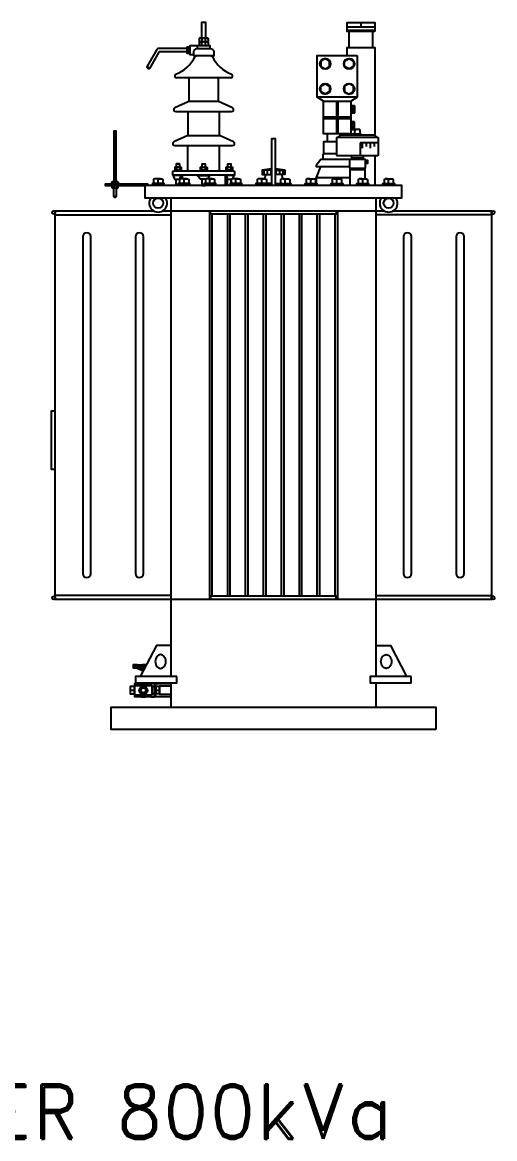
# Model space of a CAD drawing. Header units: millimetres. Extents: x 20927 to 53748, y 38421 to 54891.
# Drawn here: x 30363 to 31407, y 50584 to 53049 of the extents above; entities that cross this region are included whole.
import ezdxf
from ezdxf.enums import TextEntityAlignment as Align

# ---------------------------------------------------------------- set-up
doc = ezdxf.new("R2010")
doc.units = ezdxf.units.MM
doc.layers.add('Btrans.', color=2, linetype='Continuous')
doc.layers.add('Transformer', color=3, linetype='Continuous')
doc.styles.add('tx1', font='romand.shx')

msp = doc.modelspace()

# ---------------------------------------------------------------- linework, layer by layer
at = {"layer": 'Transformer', "color": 140}
for p, q in [((31080.9, 53039), (31142.4, 53039)), ((31111.7, 53039), (31111.7, 53048.6)), ((31080.9, 53031), (31142.4, 53031)), ((31085.7, 52993.2), (31085.7, 53028.4)), ((31137.6, 52993.2), (31137.6, 53028.4)), ((30731.3, 52994.1), (30731.9, 52993.5)), ((30731.9, 52980.3), (30731.9, 52994.1)), ((30759.8, 52999.2), (30759.8, 53003.9)), ((30768.3, 52999.2), (30768.3, 53003.9)), ((30731.3, 52980.3), (30731.9, 52980.9)), ((30823.9, 52926.3), (30704.2, 52926.3)), ((30797.1, 52873.5), (30731.1, 52873.5)), ((31028.5, 52874.4), (31014.9, 52883.2)), ((31057.5, 52874.4), (31057.5, 52802.2)), ((31060.2, 52874.4), (31060.2, 52802.2)), ((31089.2, 52874.4), (31102.9, 52883.2)), ((31091.9, 52864.7), (31091.9, 52848)), ((31095.4, 52856.4), (31091.9, 52856.4)), ((31028.5, 52840.1), (31057.5, 52840.1)), ((31028.5, 52836.5), (31057.5, 52836.5)), ((31060.2, 52840.1), (31089.2, 52840.1)), ((31060.2, 52836.5), (31089.2, 52836.5)), ((31091.9, 52828.6), (31091.9, 52811.9)), ((30728.9, 52798.7), (30799.3, 52798.7)), ((31099.3, 52800.5), (31099.3, 52801.6)), ((31108.1, 52800.5), (31108.1, 52801.6)), ((30728.9, 52720.8), (30728.9, 52776.7)), ((30799.3, 52720.8), (30799.3, 52776.7)), ((31114.3, 52782.9), (31114.3, 52770.8)), ((31123.1, 52782.9), (31123.1, 52774.4)), ((31131.9, 52782.9), (31131.9, 52770.8)), ((31140.7, 52782.9), (31140.7, 52774.4)), ((31094.1, 52749.4), (31094.1, 52745.9)), ((31113.4, 52749.4), (31113.4, 52745.9)), ((31123.1, 52743), (31121.3, 52743)), ((31142.4, 52753.8), (31142.4, 52688.7)), ((30714.3, 52728.7), (30700.8, 52728.7)), ((30700.8, 52722.6), (30714.3, 52722.6)), ((30714.6, 52728.7), (30715, 52728.3)), ((30715, 52720.8), (30715, 52728.3)), ((30757.3, 52728.7), (30770.8, 52728.7)), ((30770.8, 52722.6), (30757.3, 52722.6)), ((30760.3, 52723.7), (30760.3, 52727.6)), ((30768, 52728.7), (30768, 52735.6)), ((30813.8, 52728.7), (30827.4, 52728.7)), ((30827.4, 52722.6), (30813.8, 52722.6)), ((30816.8, 52723.7), (30816.8, 52727.6)), ((30824.4, 52723.7), (30824.4, 52727.6)), ((30824.5, 52728.7), (30824.5, 52735.6)), ((30897, 52722.2), (30897, 52712.5)), ((30904.6, 52722.2), (30904.6, 52712.5)), ((30912.6, 52722.2), (30912.6, 52712.5)), ((30923.5, 52722.2), (30923.5, 52712.5)), ((30931.5, 52722.2), (30931.5, 52712.5)), ((30939.2, 52722.2), (30939.2, 52712.5)), ((31091, 52723.9), (31091, 52726.6)), ((31116.5, 52723.9), (31116.5, 52726.6)), ((31123.1, 52738.6), (31121.3, 52738.6)), ((30565.4, 52695.5), (30565.4, 52692.5)), ((30571.2, 52695.5), (30571.2, 52692.5)), ((30668.6, 52703.2), (30658.4, 52703.2)), ((30696.8, 52711.1), (30696.8, 52710.3)), ((30703.6, 52688.7), (30703.6, 52702.2)), ((30711.5, 52702.3), (30711.5, 52702.7)), ((30714.4, 52711.1), (30714.4, 52710.3)), ((30725.8, 52703.2), (30715.6, 52703.2)), ((30716.5, 52711.1), (30716.5, 52703.2)), ((30751.3, 52710.3), (30776.8, 52710.3)), ((30768, 52702), (30768, 52702.2)), ((30783, 52703.2), (30772.8, 52703.2)), ((30811.6, 52711.1), (30811.6, 52688.7)), ((30813.8, 52711.1), (30813.8, 52710.3)), ((30816.6, 52688.7), (30816.6, 52702.7)), ((30824.5, 52692.9), (30824.5, 52702.2)), ((30840.2, 52703.2), (30830, 52703.2)), ((30831.4, 52711.1), (30831.4, 52710.3)), ((30897.4, 52703.2), (30887.2, 52703.2)), ((30899.6, 52712.5), (30898.8, 52703.2)), ((30936.5, 52712.5), (30937.4, 52703.1)), ((30938.7, 52703.2), (30948.9, 52703.2)), ((30995.9, 52703.2), (31006.1, 52703.2)), ((31012.7, 52706.3), (31012.7, 52688.7)), ((31053.1, 52703.2), (31063.3, 52703.2)), ((31110.3, 52703.2), (31120.5, 52703.2)), ((31167.5, 52703.2), (31177.7, 52703.2)), ((30561.4, 52692), (30562, 52691.4)), ((30561.4, 52688.1), (30562, 52688.7)), ((30565.4, 52684.5), (30565.4, 52687.6)), ((30571.2, 52684.5), (30571.2, 52687.6)), ((30575.1, 52692), (30574.5, 52691.4)), ((30575.1, 52688.1), (30574.5, 52688.7)), ((30684.9, 52688.7), (30684.9, 52689.2)), ((30905.3, 52692.9), (30905.3, 52688.7)), ((30930.9, 52692.9), (30930.9, 52688.7)), ((31151.3, 52688.7), (31151.3, 52689.2)), ((30816.3, 52625.4), (30816.3, 51781.4)), ((30822, 52625.4), (30822, 51781.4)), ((30855.9, 52625.4), (30855.9, 51781.4)), ((30861.6, 52625.4), (30861.6, 51781.4)), ((30895.5, 52625.4), (30895.5, 51781.4)), ((30901.2, 52625.4), (30901.2, 51781.4)), ((30935.1, 52625.4), (30935.1, 51781.4)), ((30940.8, 52625.4), (30940.8, 51781.4)), ((30974.7, 52625.4), (30974.7, 51781.4)), ((30980.4, 52625.4), (30980.4, 51781.4)), ((31014.3, 52625.4), (31014.3, 51781.4)), ((31020, 52625.4), (31020, 51781.4)), ((30607.9, 51626.7), (30635.5, 51626.7)), ((30629.1, 51620.2), (30631.4, 51620.2)), ((30631.4, 51623.5), (30631.4, 51619)), ((30644.8, 51588.8), (30644.8, 51590.2)), ((30654.5, 51586.6), (30658, 51586.6)), ((30691.5, 51588.4), (30658, 51588.4)), ((30691.5, 51590.2), (30691.5, 51536.8)), ((30602.6, 51574.3), (30610.5, 51574.3)), ((30654.5, 51581.3), (30649.2, 51581.3)), ((30654.5, 51566.3), (30649.2, 51566.3)), ((30658.9, 51574.3), (30665.9, 51574.3))]:
    msp.add_line(p, q, dxfattribs=at)
at = {"layer": 'Transformer'}
for p, q in [((30691.5, 52661.4), (30691.5, 51604.5)), ((31144.7, 52661.4), (31144.7, 51604.5)), ((30436.3, 52623.6), (30691.5, 52623.6)), ((30673.5, 52632.4), (31162.6, 52632.4)), ((30776.7, 52632.4), (30776.7, 51774.4)), ((30782.4, 52625.4), (30782.4, 51781.4)), ((31053.9, 52625.4), (31053.9, 51781.4)), ((31059.6, 52632.4), (31059.6, 51774.4)), ((31399.9, 52623.6), (31144.7, 52623.6)), ((30691.5, 51783.2), (30436.3, 51783.2)), ((31144.7, 51783.2), (31399.9, 51783.2)), ((31144.7, 51590.2), (31144.7, 51536.8))]:
    msp.add_line(p, q, dxfattribs=at)
at = {"layer": 'Transformer', "color": 140}
for points in [[(30768.9, 53013.4), (30768.9, 53048.6), (30759.2, 53048.6), (30759.2, 53013.4)], [(30733.6, 52994.1), (30727.2, 52994.1), (30726.6, 52993.5), (30726.6, 52980.9), (30727.2, 52980.3), (30733.6, 52980.3)], [(30778.7, 52990.6), (30778.7, 52996.7), (30733.6, 52996.7), (30733.6, 52977.6), (30742.1, 52977.6)], [(30752.9, 52996.7), (30752.9, 52997.6), (30775.3, 52997.6), (30775.3, 52996.7)], [(30773.3, 53013.4), (30774.2, 53012.6), (30774.2, 53006.4), (30773.3, 53005.5), (30754.8, 53005.5), (30753.9, 53004.6), (30753.9, 52998.5), (30754.8, 52997.6)], [(30773.3, 53013.4), (30754.8, 53013.4), (30753.9, 53012.6), (30753.9, 53006.4), (30754.8, 53005.5)], [(30773.3, 53005.5), (30774.2, 53004.6), (30774.2, 52998.5), (30773.3, 52997.6)], [(31080.9, 52975.6), (31080.9, 52993.2), (31142.4, 52993.2), (31142.4, 52799.5)], [(31085.3, 52802.2), (31028.5, 52802.2), (31028.5, 52874.4), (31089.2, 52874.4), (31089.2, 52802.7)], [(31089.2, 52864.7), (31096.4, 52864.7), (31097.1, 52864), (31097.1, 52848.7), (31096.4, 52848), (31089.2, 52848)], [(31089.2, 52811.9), (31096.4, 52811.9), (31097.1, 52812.7), (31097.1, 52827.9), (31096.4, 52828.6), (31089.2, 52828.6)], [(30565.6, 52808.1), (30566.5, 52809), (30570, 52809), (30570.9, 52808.1)], [(30570.9, 52696.7), (30570.9, 52808.1), (30565.6, 52808.1), (30565.6, 52696.7)], [(31038, 52802.3), (31036.9, 52801.1), (31036.9, 52784.6)], [(31080.9, 52800.5), (31080.9, 52801.1), (31079.7, 52802.3)], [(31084.8, 52800.5), (31084.8, 52801.4), (31097.1, 52801.4), (31097.1, 52800.5)], [(31085.3, 52801.4), (31085.3, 52802.5), (31085.5, 52802.7), (31096.5, 52802.7), (31096.7, 52802.5), (31096.7, 52801.4)], [(30922.5, 52688.7), (30922.5, 52791.7), (30913.7, 52791.7), (30913.7, 52688.7)], [(31058, 52784.6), (31028.5, 52784.6), (31028.5, 52759.1), (31058.2, 52759.1)], [(31121.3, 52745.3), (31120.2, 52745.9), (31023.2, 52745.9), (31012.7, 52732.7), (31012.7, 52730.1), (31086.1, 52730.1)], [(31028.5, 52759.1), (31027.6, 52755.6), (31027.6, 52745.9)], [(31087.3, 52745.9), (31086.1, 52745.3), (31086.1, 52727.2), (31087.3, 52726.6), (31120.2, 52726.6), (31121.3, 52727.2), (31121.3, 52745.3)], [(31090.5, 52753.8), (31090.5, 52749.4), (31116.9, 52749.4), (31116.9, 52753.8)], [(30711.5, 52735.6), (30710.6, 52736.5), (30704.5, 52736.5), (30703.6, 52735.6)], [(30711.5, 52728.7), (30711.5, 52735.6), (30703.6, 52735.6), (30703.6, 52728.7)], [(30760.1, 52735.6), (30761, 52736.5), (30767.1, 52736.5), (30768, 52735.6), (30760.1, 52735.6), (30760.1, 52728.7)], [(30816.6, 52735.6), (30817.5, 52736.5), (30823.7, 52736.5), (30824.5, 52735.6), (30816.6, 52735.6), (30816.6, 52728.7)], [(30913.7, 52722.2), (30893, 52722.2), (30893, 52712.5), (30913.7, 52712.5)], [(30922.5, 52722.2), (30943.1, 52722.2), (30943.1, 52712.5), (30922.5, 52712.5)], [(31022.3, 52730.1), (31012.7, 52706.3), (31087.3, 52706.3)], [(31087.3, 52688.7), (31087.3, 52723.9), (31120.2, 52723.9), (31120.2, 52703.2)], [(30561.4, 52691.4), (30561.4, 52696.1), (30562, 52696.7), (30574.5, 52696.7), (30575.1, 52696.1), (30575.1, 52691.4)], [(30760.1, 52702.2), (30760.1, 52688.7), (30768, 52688.7)], [(30772.3, 52703.2), (30776.8, 52709.3), (30776.8, 52711.1)], [(30828.6, 52703.1), (30831.4, 52710.3), (30813.8, 52710.3), (30816.8, 52702.2), (30825.5, 52702.2)], [(30640.9, 52688.7), (30640.9, 52691.4), (30546.3, 52691.4), (30546.3, 52688.7), (30634.3, 52688.7), (30634.3, 52661.4), (31201.9, 52661.4), (31201.9, 52688.7), (30634.3, 52688.7)], [(30561.4, 52688.7), (30561.4, 52684), (30562, 52683.4), (30574.5, 52683.4), (30575.1, 52684), (30575.1, 52688.7)], [(30570.9, 52683.4), (30570.9, 52663.8), (30565.6, 52663.8), (30565.6, 52683.4)], [(30676.5, 52688.7), (30676.5, 52692.9), (30650.6, 52692.9), (30650.6, 52688.7)], [(30733.7, 52688.7), (30733.7, 52692.9), (30707.8, 52692.9), (30707.8, 52688.7)], [(30790.9, 52688.7), (30790.9, 52692.9), (30765, 52692.9), (30765, 52688.7)], [(30848.1, 52688.7), (30848.1, 52692.9), (30822.2, 52692.9), (30822.2, 52688.7)], [(30913.7, 52692.9), (30879.4, 52692.9), (30879.4, 52688.7)], [(30922.5, 52692.9), (30956.7, 52692.9), (30956.7, 52688.7)], [(30988.1, 52688.7), (30988.1, 52692.9), (31013.9, 52692.9), (31013.9, 52688.7)], [(31045.3, 52688.7), (31045.3, 52692.9), (31071.1, 52692.9), (31071.1, 52688.7)], [(31102.5, 52688.7), (31102.5, 52692.9), (31128.3, 52692.9), (31128.3, 52688.7)], [(31159.7, 52688.7), (31159.7, 52692.9), (31185.5, 52692.9), (31185.5, 52688.7)], [(30565.6, 52663.8), (30566.5, 52663), (30570, 52663), (30570.9, 52663.8)], [(30691.5, 51673.1), (30659.5, 51673.1), (30624, 51604.5)], [(31144.7, 51673.1), (31176.7, 51673.1), (31212.2, 51604.5)], [(30637.1, 51629.9), (30628.3, 51629.9), (30628.3, 51629.1), (30617.2, 51629.1), (30617.2, 51629.9), (30607.9, 51629.9), (30607.9, 51623.5), (30617.2, 51623.5), (30617.2, 51624.3), (30628.3, 51624.3), (30628.3, 51623.5), (30633.8, 51623.5)], [(30615.4, 51623.5), (30629.1, 51617.7), (30629.1, 51620.2), (30620.1, 51624.3)], [(30630.5, 51617.2), (30628.3, 51617.2), (30628.3, 51618)], [(30612.3, 51584.4), (30649.2, 51584.4), (30649.2, 51563.3), (30612.3, 51563.3)], [(30645.7, 51584.4), (30645.7, 51588.3), (30615.8, 51588.3), (30615.8, 51584.4)], [(30626.3, 51588.3), (30626.3, 51588.8), (30635.1, 51588.8), (30635.1, 51588.3)], [(30654.5, 51590.2), (30654.5, 51561.1), (30658, 51561.1), (30658, 51590.2)], [(30610.5, 51565.5), (30602.6, 51565.5), (30602.6, 51583.1), (30610.5, 51583.1)], [(30612.3, 51583.5), (30610.5, 51583.5), (30610.5, 51565), (30612.3, 51565)], [(30645.7, 51563.3), (30645.7, 51559.3), (30615.8, 51559.3), (30615.8, 51563.3)], [(30657.1, 51561.1), (30657.1, 51560.2), (30691.5, 51560.2)], [(30666.8, 51582.3), (30666.2, 51582.6), (30658.6, 51582.6), (30658, 51582.3)], [(30666.8, 51566.3), (30666.2, 51565.9), (30658.6, 51565.9), (30658, 51566.3)], [(30691.5, 51564.6), (30666.8, 51564.6), (30666.8, 51584), (30691.5, 51584)], [(30635.1, 51559.3), (30635.1, 51558.9), (30626.3, 51558.9), (30626.3, 51559.3)]]:
    msp.add_lwpolyline(points, dxfattribs=at)
for points in [[(31142.4, 53028.4), (31080.9, 53028.4), (31080.9, 53048.6), (31142.4, 53048.6)], [(31102.9, 52975.6), (31102.9, 52883.2), (31014.9, 52883.2), (31014.9, 52975.6)], [(31042.3, 52962.8), (31032.5, 52968.5), (31022.6, 52962.8), (31022.6, 52951.4), (31032.5, 52945.7), (31042.3, 52951.4)], [(31075.4, 52962.8), (31085.3, 52968.5), (31095.1, 52962.8), (31095.1, 52951.4), (31085.3, 52945.7), (31075.4, 52951.4)], [(31042.3, 52896), (31032.5, 52890.3), (31022.6, 52896), (31022.6, 52907.4), (31032.5, 52913.1), (31042.3, 52907.4)], [(31075.4, 52896), (31085.3, 52890.3), (31095.1, 52896), (31095.1, 52907.4), (31085.3, 52913.1), (31075.4, 52907.4)], [(31098.2, 52801.6), (31097.6, 52802.2), (31098.9, 52812.8), (31108.6, 52812.8), (31109.9, 52802.2), (31109.3, 52801.6)], [(31125, 52740.4), (31125.8, 52740.4), (31125.8, 52737.3), (31123.1, 52737.3), (31123.1, 52744.3), (31125.8, 52744.3), (31125.8, 52741.3), (31125, 52741.3)], [(30714.4, 52710.3), (30696.8, 52710.3), (30699.9, 52702.2), (30711.3, 52702.2)], [(30704.7, 51604.5), (30613.4, 51604.5), (30613.4, 51590.2), (30704.7, 51590.2)], [(31222.7, 51604.5), (31131.5, 51604.5), (31131.5, 51590.2), (31222.7, 51590.2)], [(30635.1, 51581.3), (30639.4, 51573.8), (30635.1, 51566.3), (30626.4, 51566.3), (30622.1, 51573.8), (30626.4, 51581.3)]]:
    msp.add_lwpolyline(points, close=True, dxfattribs=at)
for points in [[(30726.6, 52990.9), (30664, 52990.9, 0.267949), (30660.2, 52988.7), (30638.2, 52950.6)], [(30727.7, 52990.1, 0.382535), (30727.7, 52984.3), (30730.7, 52984.3, 0.382535), (30730.7, 52990.1), (30727.7, 52990.1, -0.560226), (30727.7, 52994.1)], [(30749.5, 52996.7), (30749.5, 52990.6), (30778.7, 52990.6, -0.304457), (30786.1, 52984.6), (30786.1, 52974.7), (30742.1, 52974.7), (30742.1, 52984.6, -0.304457), (30749.5, 52990.6)], [(30774.2, 53003.9, 0.560226), (30768.3, 53003.9, 0.382535), (30759.8, 53003.9, 0.560226), (30753.9, 53003.9)], [(30753.9, 52999.2, 0.560226), (30759.8, 52999.2, 0.382535), (30768.3, 52999.2, 0.560226), (30774.2, 52999.2)], [(30726.6, 52983.8), (30666.8, 52983.8, 0.267949), (30664.9, 52982.7), (30644.3, 52947), (30638.2, 52950.6, 0.394476), (30644.3, 52947)], [(30702.4, 52933.9, 0.194639), (30744.9, 52973.2, -0.290456), (30747.3, 52974.7)], [(30780.8, 52974.7, -0.290456), (30783.2, 52973.2, 0.194639), (30825.7, 52933.9)], [(30731.1, 52926.3), (30731.1, 52873.5), (30700.1, 52859.7, 0.753517), (30702.5, 52851.5), (30825.7, 52851.5, 0.753517), (30828, 52859.7), (30797.1, 52873.5), (30797.1, 52926.3)], [(30728.9, 52851.5), (30728.9, 52798.7), (30697.9, 52784.9, 0.753517), (30700.3, 52776.7), (30827.9, 52776.7, 0.753517), (30830.2, 52784.9), (30799.3, 52798.7), (30799.3, 52851.5)], [(31095.4, 52848, 0.421053), (31095.4, 52856.4, 0.421053), (31095.4, 52864.7)], [(31091.9, 52820.3), (31095.4, 52820.3, 0.421053), (31095.4, 52828.6)], [(31061.5, 52795.2), (31065.4, 52799.9, -0.222585), (31066.7, 52800.5), (31140.8, 52800.5, -0.222585), (31142.1, 52799.9), (31146, 52795.2)], [(31149.5, 52782.9), (31111.7, 52782.9, 0.414214), (31109.9, 52781.1), (31109.9, 52753.8)], [(30703.8, 52727.6, 0.214535), (30700.5, 52728.7), (30700.1, 52728.3), (30700.1, 52720.8)], [(30700.1, 52723), (30700.5, 52722.6, 0.214535), (30703.8, 52723.7)], [(30711.3, 52723.7, 0.214535), (30714.6, 52722.6), (30715, 52723)], [(30756.6, 52723), (30757, 52722.6, 0.214535), (30760.3, 52723.7, 0.293067), (30767.8, 52723.7), (30767.8, 52727.6, -0.214535), (30771.1, 52728.7), (30771.5, 52728.3), (30771.5, 52720.8)], [(30767.8, 52727.6, 0.293067), (30760.3, 52727.6, 0.214535), (30757, 52728.7), (30756.6, 52728.3), (30756.6, 52720.8)], [(30767.8, 52723.7, 0.214535), (30771.1, 52722.6), (30771.5, 52723)], [(30828.1, 52720.8), (30828.1, 52728.3), (30827.7, 52728.7, 0.214535), (30824.4, 52727.6, 0.293067), (30816.8, 52727.6, 0.214535), (30813.5, 52728.7), (30813.1, 52728.3), (30813.1, 52720.8)], [(30813.1, 52723), (30813.5, 52722.6, 0.214535), (30816.8, 52723.7, 0.293067), (30824.4, 52723.7, 0.214535), (30827.7, 52722.6), (30828.1, 52723)], [(30575.1, 52695.5, 0.560226), (30571.2, 52695.5, 0.382535), (30565.4, 52695.5, 0.560226), (30561.4, 52695.5)], [(30663.5, 52692.9), (30663.5, 52701.8, 0.27283), (30653.4, 52701.8), (30653.4, 52692.9)], [(30663.5, 52701.8, -0.27283), (30673.7, 52701.8), (30673.7, 52692.9)], [(30720.7, 52701.8, 0.27283), (30710.6, 52701.8), (30710.6, 52692.9)], [(30720.7, 52692.9), (30720.7, 52701.8, -0.27283), (30730.9, 52701.8), (30730.9, 52692.9)], [(30768.3, 52702.2), (30757.5, 52702.2, -0.237184), (30756.1, 52702.9), (30751.3, 52709.3), (30751.3, 52711.1)], [(30777.9, 52701.8, 0.27283), (30767.8, 52701.8), (30767.8, 52692.9)], [(30777.9, 52692.9), (30777.9, 52701.8, -0.27283), (30788.1, 52701.8), (30788.1, 52692.9)], [(30835.1, 52701.8, 0.27283), (30825, 52701.8), (30825, 52692.9)], [(30835.1, 52692.9), (30835.1, 52701.8, -0.27283), (30845.3, 52701.8), (30845.3, 52692.9)], [(30892.3, 52701.8, 0.27283), (30882.2, 52701.8), (30882.2, 52692.9)], [(30892.3, 52692.9), (30892.3, 52701.8, -0.27283), (30902.5, 52701.8), (30902.5, 52692.9)], [(30943.8, 52692.9), (30943.8, 52701.8, 0.27283), (30933.6, 52701.8), (30933.6, 52692.9)], [(30943.8, 52701.8, -0.27283), (30954, 52701.8), (30954, 52692.9)], [(31001, 52692.9), (31001, 52701.8, 0.27283), (30990.8, 52701.8), (30990.8, 52692.9)], [(31001, 52701.8, -0.27283), (31011.2, 52701.8), (31011.2, 52692.9)], [(31058.2, 52692.9), (31058.2, 52701.8, 0.27283), (31048, 52701.8), (31048, 52692.9)], [(31058.2, 52701.8, -0.27283), (31068.4, 52701.8), (31068.4, 52692.9)], [(31115.4, 52692.9), (31115.4, 52701.8, 0.27283), (31105.2, 52701.8), (31105.2, 52692.9)], [(31115.4, 52701.8, -0.27283), (31125.6, 52701.8), (31125.6, 52692.9)], [(31172.6, 52692.9), (31172.6, 52701.8, 0.27283), (31162.4, 52701.8), (31162.4, 52692.9)], [(31172.6, 52701.8, -0.27283), (31182.8, 52701.8), (31182.8, 52692.9)], [(30561.4, 52692.5, 0.560226), (30565.4, 52692.5, 0.382535), (30571.2, 52692.5, 0.560226), (30575.1, 52692.5)], [(30575.1, 52687.6, 0.560226), (30571.2, 52687.6, 0.382535), (30565.4, 52687.6, 0.560226), (30561.4, 52687.6)], [(30561.4, 52684.5, 0.560226), (30565.4, 52684.5, 0.382535), (30571.2, 52684.5, 0.560226), (30575.1, 52684.5)], [(30615.8, 51559.8), (30612.3, 51559.8), (30612.3, 51588.8), (30619.3, 51588.8, -0.008879), (30619.5, 51588.3)], [(30622.8, 51590.2), (30622.8, 51588.8), (30644.8, 51588.8, 0.053386), (30645, 51588.3)], [(30654.5, 51588.8), (30648.3, 51588.8, 0.082477), (30647.5, 51584.4)], [(30647.5, 51563.3, 0.065617), (30648.3, 51559.8), (30655.4, 51559.8), (30655.4, 51561.1)], [(30658.9, 51582.6, 0.210526), (30658.9, 51574.3, 0.210526), (30658.9, 51565.9)], [(30665.9, 51565.9, 0.210526), (30665.9, 51574.3, 0.210526), (30665.9, 51582.6)]]:
    msp.add_lwpolyline(points, format="xyb", dxfattribs=at)
for points in [[(30759.8, 53011.8), (30759.8, 53007.2, 0.382535), (30768.3, 53007.2), (30768.3, 53011.8, 0.382535)], [(31059.7, 52753.8, -0.414214), (31058, 52755.6), (31058, 52793.4, -0.414214), (31059.7, 52795.2), (31147.7, 52795.2, -0.414214), (31149.5, 52793.4), (31149.5, 52755.6, -0.414214), (31147.7, 52753.8)], [(30695.9, 52717.3, -0.414214), (30699.4, 52720.8), (30828.7, 52720.8, -0.414214), (30832.3, 52717.3), (30832.3, 52711.1), (30695.9, 52711.1)], [(30711.3, 52727.6, 0.293067), (30703.8, 52727.6), (30703.8, 52723.7, 0.293067), (30711.3, 52723.7)], [(30514.5, 51831.6), (30514.5, 52575.2, 1), (30496.9, 52575.2), (30496.9, 51831.6, 1)], [(30630.8, 51831.6), (30630.8, 52575.2, 1), (30613.2, 52575.2), (30613.2, 51831.6, 1)], [(31222.9, 51831.6), (31222.9, 52575.2, 1), (31205.3, 52575.2), (31205.3, 51831.6, 1)], [(31339.2, 51831.6), (31339.2, 52575.2, 1), (31321.6, 52575.2), (31321.6, 51831.6, 1)]]:
    msp.add_lwpolyline(points, format="xyb", close=True, dxfattribs=at)
at = {"layer": 'Transformer'}
for points in [[(31182.6, 52632.4), (31399.9, 52632.4), (31399.9, 51774.4), (30436.3, 51774.4), (30436.3, 52632.4), (30653.5, 52632.4)], [(31056.8, 52632.4), (31056.8, 52625.4), (30779.4, 52625.4), (30779.4, 52632.4)], [(30436.3, 52061.7), (30427.5, 52061.7), (30427.5, 52191.1), (30436.3, 52191.1)], [(31056.8, 51774.4), (31056.8, 51781.4), (30779.4, 51781.4), (30779.4, 51774.4)]]:
    msp.add_lwpolyline(points, dxfattribs=at)
at = {"layer": 'Transformer', "color": 140, "flags": 128}
for points in [[(30664.5, 51651.6, 0.105833), (30660.6, 51648.2, 0.08656), (30658.1, 51643.4, 0.154744), (30658.1, 51631.4, 0.08656), (30660.6, 51626.7, 0.105833), (30664.5, 51623.3, 0.254163), (30673.1, 51623.3, 0.105833), (30677, 51626.7, 0.08656), (30679.5, 51631.4, 0.154337), (30679.5, 51643.4, 0.08656), (30677, 51648.2, 0.105833), (30673.1, 51651.6, 0.254586), (30664.5, 51651.6)], [(31163, 51651.6, -0.254586), (31171.6, 51651.6, -0.105833), (31175.5, 51648.2, -0.08656), (31178, 51643.4, -0.154337), (31178, 51631.4, -0.08656), (31175.5, 51626.7, -0.105833), (31171.6, 51623.3, -0.254163), (31163.1, 51623.3, -0.105833), (31159.1, 51626.7, -0.08656), (31156.6, 51631.4, -0.154744), (31156.6, 51643.4, -0.08656), (31159.1, 51648.2, -0.105833), (31163.1, 51651.6, -0.125137)]]:
    msp.add_lwpolyline(points, format="xyb", dxfattribs=at)
at = {"layer": 'Transformer'}
msp.add_lwpolyline([(31276.7, 51487.5), (30559.5, 51487.5), (30559.5, 51536.8), (31276.7, 51536.8)], close=True, dxfattribs=at)
at = {"layer": 'Transformer', "color": 140}
for centre, radius in [((31032.5, 52957.1), 11.9), ((31085.3, 52957.1), 11.9), ((31032.5, 52901.7), 11.9), ((31085.3, 52901.7), 11.9), ((30630.7, 51573.8), 9.35), ((30630.7, 51573.8), 5.28)]:
    msp.add_circle(centre, radius, dxfattribs=at)
at = {"layer": 'Transformer'}
for centre, radius in [((30663.5, 52649.5), 11), ((31172.6, 52649.5), 11), ((30432.7, 52628.9), 3.52), ((31403.4, 52628.9), 3.52), ((30432.7, 51777.9), 3.52), ((31403.4, 51777.9), 3.52)]:
    msp.add_circle(centre, radius, dxfattribs=at)
at = {"layer": 'Transformer', "color": 140}
for centre, radius, start, end in [((30729.5, 52992.1), 2.33, 301.4826, 58.5174), ((30756.9, 53010), 3.43, 31.4826, 148.5174), ((30756.9, 53008.9), 3.43, 211.4826, 328.5174), ((30771.3, 53010), 3.43, 31.4826, 148.5174), ((30771.3, 53008.9), 3.43, 211.4826, 328.5174), ((30728.9, 52982.3), 2.33, 121.4826, 238.5174), ((30729.5, 52982.3), 2.33, 301.4826, 58.5174), ((30704.3, 52930.4), 4.03, 118.3548, 271.2456), ((30823.8, 52930.4), 4.03, 268.7544, 61.6452), ((31091.3, 52816.1), 5.84, 314.3327, 45.6673), ((30714.2, 52724.5), 4.25, 83.848, 132.2815), ((30918.1, 52604.4), 120.4, 92.0935, 102.018), ((30918.1, 52604.4), 120.4, 77.982, 87.9065), ((30620.6, 51589.4), 2.31, 333.3248, 345.5483), ((30647.1, 51589.4), 2.31, 234.055, 290.1501), ((30645.5, 51559.1), 2.94, 13.5113, 85.6772)]:
    msp.add_arc(centre, radius, start, end, dxfattribs=at)
at = {"layer": 'Transformer'}
for centre in [(30663.5, 52649.5), (31172.6, 52649.5)]:
    msp.add_arc(centre, 19.8, 142.8482, 37.1518, dxfattribs=at)

# ---------------------------------------------------------------- texts
at = {"layer": 'Btrans.', "style": 'tx1'}
msp.add_text('TRANSFORMER 800kVa', height=120, dxfattribs=at).set_placement((30264.6, 50644), align=Align.MIDDLE_CENTER)

doc.saveas('drawing.dxf')
